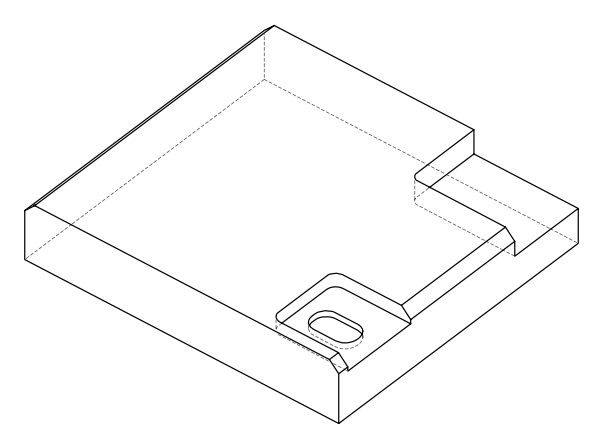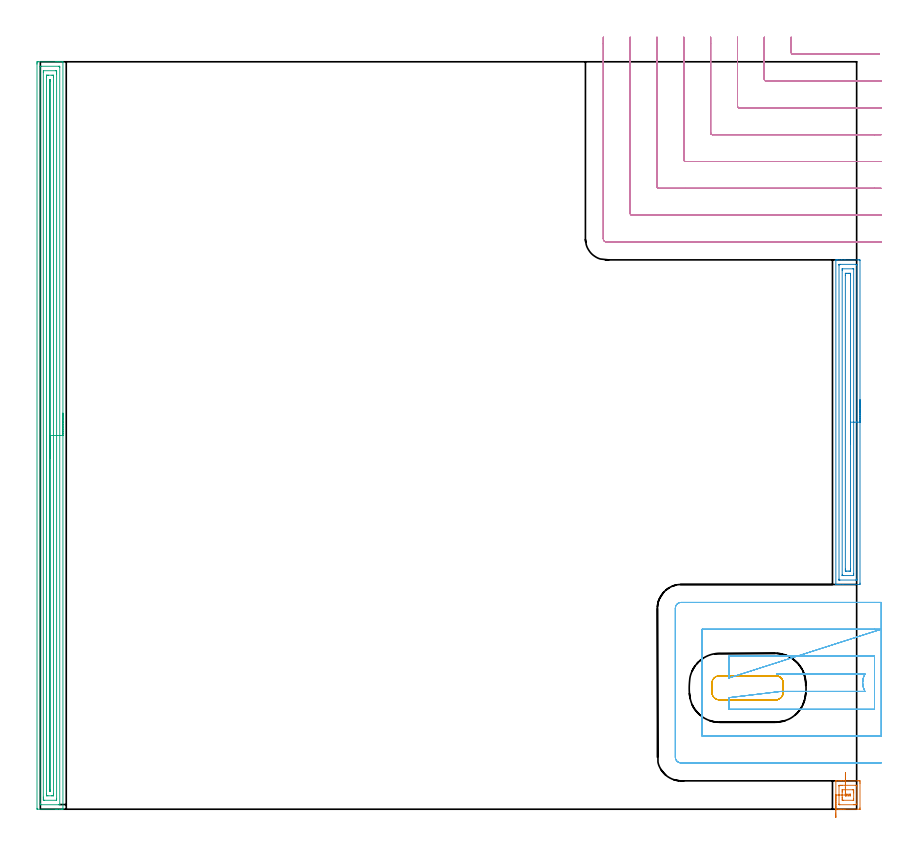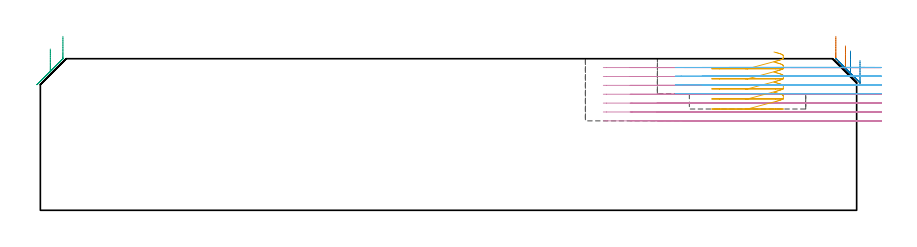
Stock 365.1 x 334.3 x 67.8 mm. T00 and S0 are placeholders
(PLAN: 6 operations, 3 tool changes, 44.4 min)
(1 AREA_MILL | FG_CHAMFER_SURFACE | UGT0205_001 | 0.66 min | 1102 mm3)
(2 AREA_MILL_1 | FG_CHAMFER_SURFACE_1 | UGT0205_001 | 4.9 min | 9190 mm3)
(3 AREA_MILL_2 | FG_CHAMFER_SURFACE_2 | UGT0205_001 | 13.54 min | 22787 mm3)
(4 MILL_CORNER_NOTCH_RECTANGULAR | CORNER_NOTCH_RECTANGULAR | UGT0201_008 | Follow Part, ap 4, ae 75% | 16.23 min | 297788 mm3)
(5 MILL_RECTANGULAR_POCKET | POCKET_RECTANGULAR_STRAIGHT | UGT0201_104 | Follow Part, ap 5, ae 75% | 1.4 min | 32330 mm3)
(6 MILL_SLOT | SLOT_PARTIAL_RECTANGULAR | UGT0201_008 | Follow Part, ap 4, ae 75% | 7.67 min | 98040 mm3)
(TOOL UGT0205_001 | Chamfer Mill 20 x 3 x 45 deg. | D20 FL50 Z2)
(TOOL UGT0201_008 | End Mill 16 mm | D16 FL32 Z4)
(TOOL UGT0201_104 | End Mill 20 mm | D20 FL22 Z2)
(OP 1 AREA_MILL)
G17 G21 G94 G90
T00 M6
G54
G17 G0 G90 X355.8 Y-3.65 S1061 M3
G43 Z77.8 H0
G94 G1 Y-3.612 Z76.928 F250.
Y-3.498 Z76.063
Y-3.309 Z75.212
Y-3.047 Z74.38
Y-2.713 Z73.574
Y-2.31 Z72.8
Y-1.841 Z72.064
Y-1.31 Z71.372
Y-0.721 Z70.729
Y-0.078 Z70.139
Y0.614 Z69.608
Y1.35 Z69.14
Y2.124 Z68.737
Y2.93 Z68.403
Y3.762 Z68.141
Y4.614 Z67.952
Y5.478 Z67.838
Y6.35 Z67.8
Y12.578
X355.803 Y12.691 Z67.788
X355.822 Y12.7 Z67.769
X356.087 Z67.511
X356.81 Z66.789
X357.61 Z65.989
X358.097 Z65.499
X358.34 Z65.257
X358.983 Z64.613
X359.227 Z64.371
X359.87 Z63.724
X365.512 Z58.085
X366.076 Y12.696 Z57.52
X366.591 Y12.692 Z57.005
X366.594 Y12.652 Z57.003
X366.599 Y12.133 Z57.001
X366.6 Y11.608 Z57.
Y0.567
X366.598 Y0.045 Z56.998
X366.596 Y0.003 Z57.001
X366.595 Y0.001 Z57.002
X359.87 Y0. Z63.724
X359.227 Z64.371
X358.983 Z64.613
X358.34 Z65.257
X358.097 Z65.499
X357.61 Z65.989
X356.81 Z66.789
X356.087 Z67.511
X355.822 Z67.769
X355.803 Y0.009 Z67.788
X355.8 Y0.122 Z67.8
Y6.35
X357.214 Z66.386
Y10.35
X357.218 Y10.575 Z66.382
X357.221 Y10.676 Z66.379
X357.407 Y10.69 Z66.193
X357.754 Y10.698 Z65.846
X358.097 Y10.7 Z65.503
X358.638 Z64.962
X364.845 Y10.699 Z58.755
X365.057 Y10.694 Z58.543
X365.125 Y10.69 Z58.475
X365.179 Y10.675 Z58.421
X365.182 Y10.575 Z58.418
X365.186 Y10.358 Z58.414
Y2.35
X365.182 Y2.125 Z58.418
X365.179 Y2.024 Z58.421
X364.993 Y2.01 Z58.607
X364.646 Y2.002 Z58.954
X364.303 Y2. Z59.297
X363.762 Z59.838
X357.555 Y2.001 Z66.045
X357.343 Y2.006 Z66.257
X357.275 Y2.01 Z66.325
X357.221 Y2.025 Z66.379
X357.218 Y2.125 Z66.382
X357.214 Y2.342 Z66.386
Y6.35
X358.628 Z64.972
Y7.685
X358.629 Y8.041 Z64.971
X358.631 Y8.574 Z64.969
X358.633 Y8.662 Z64.967
X358.635 Y8.679 Z64.965
X358.651 Y8.69 Z64.949
X358.733 Y8.695 Z64.867
X358.859 Y8.699 Z64.741
X363.292 Y8.7 Z60.308
X363.417 Y8.698 Z60.183
X363.542 Y8.694 Z60.058
X363.765 Y8.683 Z59.835
X363.767 Y8.574 Z59.833
X363.77 Y8.22 Z59.83
X363.771 Y7.685 Z59.829
X363.772 Y7.328 Z59.828
Y4.659
X363.771 Y4.126 Z59.829
X363.77 Y4.037 Z59.83
X363.768 Y4.016 Z59.832
X363.766 Y4.012 Z59.834
X363.75 Y4.008 Z59.85
X363.667 Y4.003 Z59.933
X363.542 Y4. Z60.058
X359.108 Z64.492
X358.983 Y4.002 Z64.617
X358.858 Y4.006 Z64.742
X358.635 Y4.017 Z64.965
X358.633 Y4.126 Z64.967
X358.63 Y4.48 Z64.97
X358.629 Y5.015 Z64.971
X358.628 Y5.372 Z64.972
Y6.35
X360.048 Y6.345 Z63.552
X360.049 Y6.615 Z63.551
X360.06 Y6.69 Z63.54
X360.143 Y6.693 Z63.457
X360.321 Y6.697 Z63.279
X360.677 Y6.7 Z62.923
X360.757 Z62.843
X361.738 Z61.862
X362.077 Y6.699 Z61.523
X362.247 Y6.697 Z61.353
X362.332 Y6.693 Z61.268
X362.349 Y6.69 Z61.251
X362.351 Y6.681 Z61.249
X362.353 Y6.649 Z61.247
X362.355 Y6.08 Z61.245
X362.353 Y6.024 Z61.247
X362.351 Y6.013 Z61.249
X362.34 Y6.01 Z61.26
X361.643 Y6.001 Z61.957
X361.549 Y6. Z62.051
X360.662 Z62.938
X360.323 Y6.001 Z63.277
X360.153 Y6.003 Z63.447
X360.068 Y6.007 Z63.532
X360.051 Y6.01 Z63.549
X360.049 Y6.019 Z63.551
X360.047 Y6.051 Z63.553
X360.048 Y6.345 Z63.552
X360.051 Y7.217 Z63.587
X360.054 Y8.082 Z63.698
X360.057 Y8.934 Z63.883
X360.06 Y9.767 Z64.143
X360.063 Y10.574 Z64.474
X360.066 Y11.35 Z64.874
X360.069 Y12.087 Z65.34
X360.071 Y12.781 Z65.868
X360.073 Y13.426 Z66.455
X360.076 Y14.018 Z67.097
X360.078 Y14.552 Z67.787
X360.079 Y15.023 Z68.521
X360.081 Y15.429 Z69.293
X360.082 Y15.765 Z70.098
X360.083 Y16.031 Z70.929
X360.084 Y16.223 Z71.78
Y16.34 Z72.645
Y16.381 Z73.516
G0 Z77.8
M5
M2
(OP 2 AREA_MILL_1)
G17 G21 G94 G90
T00 M6
G54
G17 G0 G90 X366.6 Y183.1 S1061 M3
G43 Z77.8 H0
Z67.
G94 G1 Y183.062 Z66.128 F250.
Y182.948 Z65.264
Y182.759 Z64.412
Y182.497 Z63.58
Y182.163 Z62.774
Y181.76 Z62.
Y181.292 Z61.264
Y180.76 Z60.572
Y180.171 Z59.929
Y179.528 Z59.34
Y178.836 Z58.809
Y178.1 Z58.34
Y177.326 Z57.937
Y176.52 Z57.603
Y175.688 Z57.341
Y174.837 Z57.152
Y173.972 Z57.038
Y173.1 Z57.
Y101.128
X366.597 Y100.759 Z57.002
X366.592 Y100.51 Z57.006
X366.34 Y100.5 Z57.257
X358.984 Z64.611
X357.569 Z66.027
X357.21 Z66.385
X356.492 Z67.107
X356.224 Z67.376
X355.832 Z67.759
X355.803 Y100.509 Z67.788
X355.8 Y100.681 Z67.8
Y245.519
X355.803 Y245.691 Z67.788
X355.832 Y245.7 Z67.759
X356.224 Z67.376
X356.493 Z67.107
X357.21 Z66.385
X358.456 Z65.141
X359.87 Z63.725
X366.076 Z57.521
X366.342 Y245.698 Z57.256
X366.592 Y245.69 Z57.006
X366.599 Y245.439 Z56.999
X366.6 Y173.1 Z57.
X365.186 Z58.414
Y102.92
X365.185 Y102.694 Z58.415
X365.183 Y102.582 Z58.417
X365.18 Y102.528 Z58.42
X365.178 Y102.51 Z58.422
X365.128 Y102.508 Z58.472
X364.714 Y102.501 Z58.886
X357.622 Y102.5 Z65.978
X357.356 Y102.504 Z66.244
X357.238 Y102.509 Z66.362
X357.221 Y102.511 Z66.379
X357.219 Y102.53 Z66.381
X357.216 Y102.583 Z66.384
X357.215 Y102.693 Z66.385
X357.214 Y102.912 Z66.386
Y243.28
X357.215 Y243.506 Z66.385
X357.217 Y243.617 Z66.383
X357.22 Y243.672 Z66.38
X357.222 Y243.69 Z66.378
X357.272 Y243.692 Z66.328
X357.686 Y243.699 Z65.914
X364.778 Y243.7 Z58.822
X365.044 Y243.696 Z58.556
X365.162 Y243.691 Z58.438
X365.179 Y243.689 Z58.421
X365.181 Y243.67 Z58.419
X365.184 Y243.617 Z58.416
X365.185 Y243.507 Z58.415
X365.186 Y243.288 Z58.414
Y173.1
X363.772 Z59.828
X363.771 Y105.241 Z59.829
X363.769 Y104.704 Z59.831
X363.766 Y104.527 Z59.834
X363.765 Y104.512 Z59.835
X363.74 Y104.508 Z59.86
X363.686 Y104.503 Z59.914
X363.619 Y104.5 Z59.981
X358.984 Y104.501 Z64.616
X358.781 Y104.504 Z64.819
X358.647 Y104.509 Z64.953
X358.634 Y104.512 Z64.966
X358.632 Y104.518 Z64.968
X358.63 Y104.542 Z64.97
X358.628 Y105.062 Z64.972
X358.629 Y240.959 Z64.971
X358.631 Y241.496 Z64.969
X358.634 Y241.673 Z64.966
X358.635 Y241.688 Z64.965
X358.66 Y241.692 Z64.94
X358.714 Y241.697 Z64.886
X358.781 Y241.7 Z64.819
X363.417 Y241.699 Z60.183
X363.619 Y241.696 Z59.981
X363.753 Y241.69 Z59.847
X363.766 Y241.688 Z59.834
X363.768 Y241.682 Z59.832
X363.77 Y241.658 Z59.83
X363.771 Y241.615 Z59.829
Y241.496
X363.772 Y173.1 Z59.828
X362.357 Z61.243
Y107.386
X362.356 Y106.668 Z61.244
X362.353 Y106.564 Z61.247
X362.351 Y106.51 Z61.249
X362.302 Y106.507 Z61.298
X362.083 Y106.503 Z61.517
X361.643 Y106.5 Z61.957
X360.757 Z62.843
X360.315 Y106.503 Z63.285
X360.098 Y106.507 Z63.502
X360.05 Y106.51 Z63.55
X360.047 Y106.547 Z63.553
X360.045 Y106.612 Z63.555
X360.043 Y107.212 Z63.557
Y107.386
Y238.814
X360.044 Y239.532 Z63.556
X360.047 Y239.636 Z63.553
X360.049 Y239.69 Z63.551
X360.098 Y239.693 Z63.502
X360.317 Y239.697 Z63.283
X360.757 Y239.7 Z62.843
X361.643 Z61.957
X362.085 Y239.697 Z61.515
X362.302 Y239.693 Z61.298
X362.35 Y239.69 Z61.25
X362.353 Y239.653 Z61.247
X362.355 Y239.588 Z61.245
X362.357 Y238.988 Z61.243
Y238.814
Y173.1
Y172.228 Z61.281
Y171.364 Z61.395
Y170.512 Z61.583
Y169.68 Z61.846
Y168.874 Z62.18
Y168.1 Z62.582
Y167.364 Z63.051
Y166.672 Z63.582
Y166.029 Z64.172
Y165.44 Z64.815
Y164.908 Z65.507
Y164.44 Z66.243
Y164.037 Z67.016
Y163.703 Z67.822
Y163.441 Z68.654
Y163.252 Z69.506
Y163.138 Z70.371
Y163.1 Z71.243
G0 Z77.8
M5
M2
(OP 3 AREA_MILL_2)
G17 G21 G94 G90
T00 M6
G54
G17 G0 G90 X10.1 Y177.15 S1061 M3
G43 Z77.8 H0
G94 G1 Y177.112 Z76.928 F250.
Y176.998 Z76.063
Y176.809 Z75.212
Y176.547 Z74.38
Y176.213 Z73.574
Y175.81 Z72.8
Y175.342 Z72.064
Y174.81 Z71.372
Y174.221 Z70.729
Y173.578 Z70.139
Y172.886 Z69.608
Y172.15 Z69.14
Y171.376 Z68.737
Y170.57 Z68.403
Y169.738 Z68.141
Y168.886 Z67.952
Y168.022 Z67.838
Y167.15 Z67.8
Y0.163
X10.105 Y0.01 Z67.795
X10.082 Y0.008 Z67.773
X9.733 Y0. Z67.432
X9.38 Z67.08
X8.722 Z66.417
X7.509 Z65.206
X6.953 Z64.648
X-1.285 Y0.001 Z56.412
X-1.492 Y0.01 Z56.206
X-1.499 Y0.217 Z56.199
X-1.5 Y333.293 Z56.2
X-1.499 Y333.687 Z56.201
X-1.495 Y334.18 Z56.203
X-1.492 Y334.291 Z56.206
X-1.007 Y334.3 Z56.691
X6.953 Z64.648
X7.509 Z65.206
X7.838 Z65.534
X8.393 Z66.089
X8.722 Z66.417
X9.733 Z67.433
X10.082 Y334.293 Z67.773
X10.097 Y334.291 Z67.788
X10.1 Y334.134 Z67.8
Y167.15
X8.686 Z66.386
X8.685 Y2.184 Z66.385
X8.683 Y2.078 Z66.383
X8.679 Y2.027 Z66.379
X8.675 Y2.01 Z66.375
X8.627 Y2.008 Z66.327
X8.232 Y2.001 Z65.932
X0.271 Z57.971
X0.036 Y2.006 Z57.736
X-0.07 Y2.01 Z57.63
X-0.084 Y2.36 Z57.616
X-0.085 Y2.398 Z57.615
Y332.116
X-0.083 Y332.222 Z57.617
X-0.079 Y332.273 Z57.621
X-0.075 Y332.29 Z57.625
X-0.027 Y332.292 Z57.673
X0.368 Y332.299 Z58.068
X8.329 Z66.029
X8.564 Y332.294 Z66.264
X8.67 Y332.29 Z66.37
X8.684 Y331.94 Z66.384
X8.685 Y331.901 Z66.385
X8.686 Y167.15 Z66.386
X7.271 Z64.971
Y4.756
X7.269 Y4.184 Z64.969
X7.266 Y4.025 Z64.966
X7.265 Y4.013 Z64.965
X7.245 Y4.009 Z64.945
X7.197 Y4.003 Z64.897
X7.136 Y4. Z64.836
X1.829 Z59.529
X1.647 Y4.002 Z59.347
X1.464 Y4.006 Z59.164
X1.348 Y4.01 Z59.048
X1.335 Y4.079 Z59.035
X1.333 Y4.184 Z59.033
X1.33 Y4.504 Z59.03
X1.329 Y5.077 Z59.029
X1.328 Y5.399 Z59.028
X1.329 Y329.544 Z59.029
X1.331 Y330.116 Z59.031
X1.334 Y330.275 Z59.034
X1.335 Y330.287 Z59.035
X1.355 Y330.291 Z59.055
X1.403 Y330.297 Z59.103
X1.464 Y330.3 Z59.164
X6.771 Z64.471
X6.953 Y330.298 Z64.653
X7.136 Y330.294 Z64.836
X7.252 Y330.29 Z64.952
X7.264 Y330.221 Z64.964
X7.267 Y330.116 Z64.967
X7.27 Y329.796 Z64.97
X7.271 Y329.223 Z64.971
Y328.901
Y167.15
X5.857 Z63.557
Y6.863
X5.856 Y6.185 Z63.556
X5.854 Y6.087 Z63.554
X5.85 Y6.029 Z63.55
X5.847 Y6.01 Z63.547
X5.825 Y6.008 Z63.525
X5.612 Y6.004 Z63.312
X5.184 Y6. Z62.884
X5.155 Z62.855
X3.386 Z61.086
X2.981 Y6.006 Z60.681
X2.779 Y6.01 Z60.479
X2.749 Y6.022 Z60.449
X2.747 Y6.056 Z60.447
X2.745 Y6.111 Z60.445
X2.743 Y6.649 Z60.443
Y6.863
Y327.437
X2.744 Y328.115 Z60.444
X2.746 Y328.213 Z60.446
X2.749 Y328.271 Z60.449
X2.753 Y328.29 Z60.453
X2.775 Y328.292 Z60.475
X2.988 Y328.296 Z60.688
X3.416 Y328.3 Z61.116
X3.445 Z61.145
X5.214 Z62.914
X5.619 Y328.294 Z63.319
X5.821 Y328.29 Z63.521
X5.851 Y328.278 Z63.551
X5.853 Y328.244 Z63.553
X5.855 Y328.189 Z63.555
X5.857 Y327.651 Z63.557
Y327.437
Y167.15
X4.443 Z62.143
Y8.505
X4.442 Y8.36 Z62.142
X4.436 Y8.072 Z62.136
X4.434 Y8.009 Z62.134
X4.42 Y8.006 Z62.12
X4.38 Y8.002 Z62.08
X4.3 Y8.001 Z62.
X4.208 Y8.002 Z61.908
X4.182 Y8.005 Z61.882
X4.171 Y8.009 Z61.871
X4.164 Y8.026 Z61.864
X4.16 Y8.216 Z61.86
X4.157 Y8.505 Z61.857
Y8.649
Y325.795
X4.158 Y325.94 Z61.858
X4.164 Y326.228 Z61.864
X4.166 Y326.291 Z61.866
X4.18 Y326.294 Z61.88
X4.22 Y326.298 Z61.92
X4.3 Y326.299 Z62.
X4.392 Y326.298 Z62.092
X4.418 Y326.295 Z62.118
X4.429 Y326.291 Z62.129
X4.436 Y326.274 Z62.136
X4.44 Y326.084 Z62.14
X4.442 Y325.795 Z62.142
X4.443 Y325.651 Z62.143
Y167.15
Y166.278 Z62.181
Y165.413 Z62.295
Y164.562 Z62.484
Y163.73 Z62.746
Y162.924 Z63.08
Y162.15 Z63.483
Y161.414 Z63.952
Y160.722 Z64.483
Y160.079 Z65.072
Y159.49 Z65.715
Y158.958 Z66.407
Y158.49 Z67.143
Y158.087 Z67.917
Y157.753 Z68.723
Y157.491 Z69.555
Y157.302 Z70.407
Y157.188 Z71.272
Y157.15 Z72.143
G0 Z77.8
M5
M2
(OP 4 MILL_CORNER_NOTCH_RECTANGULAR)
G17 G21 G94 G90
T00 M6
G54
G17 G0 G90 X335.8 Y345.3 S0 M3
G43 Z77.8 H0
Z63.828
G94 G1 Y342.3 F250.
Y338.494 F500.
G3 X336.594 Y337.7 R0.8
G1 X372.342
X375.342 F250.
G0 Z77.8
X323.8 Y345.3
Z63.828
G1 Y342.3
Y326.494 F500.
G3 X324.594 Y325.7 R0.8
G1 X373.1
X376.1 F250.
G0 Z77.8
X311.8 Y345.3
Z63.828
G1 Y342.3
Y314.495 F500.
G3 X312.595 Y313.7 R0.8
G1 X373.1
X376.1 F250.
G0 Z77.8
X299.8 Y345.3
Z63.828
G1 Y342.3
Y302.495 F500.
G3 X300.595 Y301.7 R0.8
G1 X373.1
X376.1 F250.
G0 Z77.8
X287.8 Y345.3
Z63.828
G1 Y342.3
Y290.495 F500.
G3 X288.595 Y289.7 R0.8
G1 X300.595
X373.1
X376.1 F250.
G0 Z77.8
X275.8 Y345.3
Z63.828
G1 Y342.3
Y278.496 F500.
G3 X276.596 Y277.7 R0.8
G1 X288.595
X373.1
X376.1 F250.
G0 Z77.8
X263.8 Y345.3
Z63.828
G1 Y342.3
Y266.496 F500.
G3 X264.596 Y265.7 R0.8
G1 X276.596
X373.1
X376.1 Y265.699 F250.
G0 Z77.8
X251.8 Y345.3
Z63.828
G1 Y342.3
Y255.1 F500.
G3 X253.2 Y253.7 R1.4
G1 X373.097
X376.097 F250.
G0 Z77.8
X335.8 Y345.3
Z59.857
G1 Y342.3
Y338.494 F500.
G3 X336.594 Y337.7 R0.8
G1 X372.342
X375.342 F250.
G0 Z77.8
X323.8 Y345.3
Z59.857
G1 Y342.3
Y326.494 F500.
G3 X324.594 Y325.7 R0.8
G1 X373.1
X376.1 F250.
G0 Z77.8
X311.8 Y345.3
Z59.857
G1 Y342.3
Y314.495 F500.
G3 X312.595 Y313.7 R0.8
G1 X373.1
X376.1 F250.
G0 Z77.8
X299.8 Y345.3
Z59.857
G1 Y342.3
Y302.495 F500.
G3 X300.595 Y301.7 R0.8
G1 X373.1
X376.1 F250.
G0 Z77.8
X287.8 Y345.3
Z59.857
G1 Y342.3
Y290.495 F500.
G3 X288.595 Y289.7 R0.8
G1 X373.1
X376.1 F250.
G0 Z77.8
X275.8 Y345.3
Z59.857
G1 Y342.3
Y278.496 F500.
G3 X276.596 Y277.7 R0.8
G1 X373.1
X376.1 F250.
G0 Z77.8
X263.8 Y345.3
Z59.857
G1 Y342.3
Y266.496 F500.
G3 X264.596 Y265.7 R0.8
G1 X373.1
X376.1 F250.
G0 Z77.8
X251.8 Y345.3
Z59.857
G1 Y342.3
Y255.1 F500.
G3 X253.2 Y253.7 R1.4
G1 X373.1
X376.1 F250.
G0 Z77.8
X335.8 Y345.3
Z55.886
G1 Y342.3
Y338.494 F500.
G3 X336.594 Y337.7 R0.8
G1 X372.342
X375.342 F250.
G0 Z77.8
X323.8 Y345.3
Z55.886
G1 Y342.3
Y326.494 F500.
G3 X324.594 Y325.7 R0.8
G1 X373.1
X376.1 F250.
G0 Z77.8
X311.8 Y345.3
Z55.886
G1 Y342.3
Y314.495 F500.
G3 X312.595 Y313.7 R0.8
G1 X373.1
X376.1 F250.
G0 Z77.8
X299.8 Y345.3
Z55.886
G1 Y342.3
Y302.495 F500.
G3 X300.595 Y301.7 R0.8
G1 X373.1
X376.1 F250.
G0 Z77.8
X287.8 Y345.3
Z55.886
G1 Y342.3
Y290.495 F500.
G3 X288.595 Y289.7 R0.8
G1 X373.1
X376.1 F250.
G0 Z77.8
X275.8 Y345.3
Z55.886
G1 Y342.3
Y278.496 F500.
G3 X276.596 Y277.7 R0.8
G1 X373.1
X376.1 F250.
G0 Z77.8
X263.8 Y345.3
Z55.886
G1 Y342.3
Y266.496 F500.
G3 X264.596 Y265.7 R0.8
G1 X373.1
X376.1 F250.
G0 Z77.8
X251.8 Y345.3
Z55.886
G1 Y342.3
Y255.1 F500.
G3 X253.2 Y253.7 R1.4
G1 X373.1
X376.1 F250.
G0 Z77.8
X335.8 Y345.3
Z51.914
G1 Y342.3
Y338.494 F500.
G3 X336.594 Y337.7 R0.8
G1 X372.342
X375.342 F250.
G0 Z77.8
X323.8 Y345.3
Z51.914
G1 Y342.3
Y326.494 F500.
G3 X324.594 Y325.7 R0.8
G1 X373.1
X376.1 F250.
G0 Z77.8
X311.8 Y345.3
Z51.914
G1 Y342.3
Y314.495 F500.
G3 X312.595 Y313.7 R0.8
G1 X373.1
X376.1 F250.
G0 Z77.8
X299.8 Y345.3
Z51.914
G1 Y342.3
Y302.495 F500.
G3 X300.595 Y301.7 R0.8
G1 X373.1
X376.1 F250.
G0 Z77.8
X287.8 Y345.3
Z51.914
G1 Y342.3
Y290.495 F500.
G3 X288.595 Y289.7 R0.8
G1 X373.1
X376.1 F250.
G0 Z77.8
X275.8 Y345.3
Z51.914
G1 Y342.3
Y278.496 F500.
G3 X276.596 Y277.7 R0.8
G1 X373.1
X376.1 F250.
G0 Z77.8
X263.8 Y345.3
Z51.914
G1 Y342.3
Y266.496 F500.
G3 X264.596 Y265.7 R0.8
G1 X373.1
X376.1 F250.
G0 Z77.8
X251.8 Y345.3
Z51.914
G1 Y342.3
Y255.1 F500.
G3 X253.2 Y253.7 R1.4
G1 X373.1
X376.1 F250.
G0 Z77.8
X335.8 Y345.3
Z47.943
G1 Y342.3
Y338.494 F500.
G3 X336.594 Y337.7 R0.8
G1 X372.342
X375.342 F250.
G0 Z77.8
X323.8 Y345.3
Z47.943
G1 Y342.3
Y326.494 F500.
G3 X324.594 Y325.7 R0.8
G1 X373.1
X376.1 F250.
G0 Z77.8
X311.8 Y345.3
Z47.943
G1 Y342.3
Y314.495 F500.
G3 X312.595 Y313.7 R0.8
G1 X373.1
X376.1 F250.
G0 Z77.8
X299.8 Y345.3
Z47.943
G1 Y342.3
Y302.495 F500.
G3 X300.595 Y301.7 R0.8
G1 X373.1
X376.1 F250.
G0 Z77.8
X287.8 Y345.3
Z47.943
G1 Y342.3
Y290.495 F500.
G3 X288.595 Y289.7 R0.8
G1 X373.1
X376.1 F250.
G0 Z77.8
X275.8 Y345.3
Z47.943
G1 Y342.3
Y278.496 F500.
G3 X276.596 Y277.7 R0.8
G1 X373.1
X376.1 F250.
G0 Z77.8
X263.8 Y345.3
Z47.943
G1 Y342.3
Y266.496 F500.
G3 X264.596 Y265.7 R0.8
G1 X373.1
X376.1 F250.
G0 Z77.8
X251.8 Y345.3
Z47.943
G1 Y342.3
Y255.1 F500.
G3 X253.2 Y253.7 R1.4
G1 X373.1
X376.1 F250.
G0 Z77.8
X335.8 Y345.3
Z43.971
G1 Y342.3
Y338.494 F500.
G3 X336.594 Y337.7 R0.8
G1 X372.342
X375.342 F250.
G0 Z77.8
X323.8 Y345.3
Z43.971
G1 Y342.3
Y326.494 F500.
G3 X324.594 Y325.7 R0.8
G1 X373.1
X376.1 F250.
G0 Z77.8
X311.8 Y345.3
Z43.971
G1 Y342.3
Y314.495 F500.
G3 X312.595 Y313.7 R0.8
G1 X373.1
X376.1 F250.
G0 Z77.8
X299.8 Y345.3
Z43.971
G1 Y342.3
Y302.495 F500.
G3 X300.595 Y301.7 R0.8
G1 X373.1
X376.1 F250.
G0 Z77.8
X287.8 Y345.3
Z43.971
G1 Y342.3
Y290.495 F500.
G3 X288.595 Y289.7 R0.8
G1 X373.1
X376.1 F250.
G0 Z77.8
X275.8 Y345.3
Z43.971
G1 Y342.3
Y278.496 F500.
G3 X276.596 Y277.7 R0.8
G1 X373.1
X376.1 F250.
G0 Z77.8
X263.8 Y345.3
Z43.971
G1 Y342.3
Y266.496 F500.
G3 X264.596 Y265.7 R0.8
G1 X373.1
X376.1 F250.
G0 Z77.8
X251.8 Y345.3
Z43.971
G1 Y342.3
Y255.1 F500.
G3 X253.2 Y253.7 R1.4
G1 X373.1
X376.1 F250.
G0 Z77.8
X335.8 Y345.3
Z40.
G1 Y342.3
Y338.494 F500.
G3 X336.594 Y337.7 R0.8
G1 X372.342
X375.342 F250.
G0 Z77.8
X323.8 Y345.3
Z40.
G1 Y342.3
Y326.494 F500.
G3 X324.594 Y325.7 R0.8
G1 X373.1
X376.1 F250.
G0 Z77.8
X311.8 Y345.3
Z40.
G1 Y342.3
Y314.495 F500.
G3 X312.595 Y313.7 R0.8
G1 X373.1
X376.1 F250.
G0 Z77.8
X299.8 Y345.3
Z40.
G1 Y342.3
Y302.495 F500.
G3 X300.595 Y301.7 R0.8
G1 X373.1
X376.1 F250.
G0 Z77.8
X287.8 Y345.3
Z40.
G1 Y342.3
Y290.495 F500.
G3 X288.595 Y289.7 R0.8
G1 X373.1
X376.1 F250.
G0 Z77.8
X275.8 Y345.3
Z40.
G1 Y342.3
Y278.496 F500.
G3 X276.596 Y277.7 R0.8
G1 X373.1
X376.1 F250.
G0 Z77.8
X263.8 Y345.3
Z40.
G1 Y342.3
Y266.496 F500.
G3 X264.596 Y265.7 R0.8
G1 X373.1
X376.1 F250.
G0 Z77.8
X251.8 Y345.3
Z40.
G1 Y342.3
Y255.1 F500.
G3 X253.2 Y253.7 R1.4
G1 X373.1
X376.1 F250.
G0 Z77.8
M5
M2
(OP 5 MILL_RECTANGULAR_POCKET)
G17 G21 G94 G90
T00 M6
G54
G17 G0 G90 X328.111 Y48.9 S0 M3
G43 Z77.8 H0
Z70.8
G94 G1 X328.8 Z70.615 F250.
X328.987 Z70.565
X329.496 Y48.965 Z70.428
X329.989 Y49.103 Z70.291
X330.458 Y49.312 Z70.153
X330.89 Y49.587 Z70.016
X331.278 Y49.922 Z69.878
X331.613 Y50.31 Z69.741
X331.888 Y50.742 Z69.604
X332.097 Y51.211 Z69.466
X332.235 Y51.704 Z69.329
X332.3 Y52.213 Z69.192
Y56.387 Z68.073
X332.235 Y56.896 Z67.936
X332.097 Y57.389 Z67.798
X331.888 Y57.858 Z67.661
X331.613 Y58.29 Z67.524
X331.278 Y58.678 Z67.386
X330.89 Y59.013 Z67.249
X330.458 Y59.288 Z67.112
X329.989 Y59.497 Z66.974
X329.496 Y59.635 Z66.837
X328.987 Y59.7 Z66.699
X316.3 Z63.3
X303.8 F500.
G3 X300.3 Y56.2 R3.5
G1 Y52.4
G3 X303.8 Y48.9 R3.5
G1 X328.8
G3 X332.3 Y52.4 R3.5
G1 Y56.2
G3 X328.8 Y59.7 R3.5
G1 X316.3
X315.3
G0 X328.111 Y48.9 Z66.3
G1 X328.8 Z66.115 F250.
X328.987 Z66.065
X329.496 Y48.965 Z65.928
X329.989 Y49.103 Z65.791
X330.458 Y49.312 Z65.653
X330.89 Y49.587 Z65.516
X331.278 Y49.922 Z65.378
X331.613 Y50.31 Z65.241
X331.888 Y50.742 Z65.104
X332.097 Y51.211 Z64.966
X332.235 Y51.704 Z64.829
X332.3 Y52.213 Z64.692
Y56.387 Z63.573
X332.235 Y56.896 Z63.436
X332.097 Y57.389 Z63.298
X331.888 Y57.858 Z63.161
X331.613 Y58.29 Z63.024
X331.278 Y58.678 Z62.886
X330.89 Y59.013 Z62.749
X330.458 Y59.288 Z62.612
X329.989 Y59.497 Z62.474
X329.496 Y59.635 Z62.337
X328.987 Y59.7 Z62.199
X316.3 Z58.8
X303.8 F500.
G3 X300.3 Y56.2 R3.5
G1 Y52.4
G3 X303.8 Y48.9 R3.5
G1 X328.8
G3 X332.3 Y52.4 R3.5
G1 Y56.2
G3 X328.8 Y59.7 R3.5
G1 X316.3
X315.3
G0 X328.111 Y48.9 Z61.8
G1 X328.8 Z61.615 F250.
X328.987 Z61.565
X329.496 Y48.965 Z61.428
X329.989 Y49.103 Z61.291
X330.458 Y49.312 Z61.153
X330.89 Y49.587 Z61.016
X331.278 Y49.922 Z60.878
X331.613 Y50.31 Z60.741
X331.888 Y50.742 Z60.604
X332.097 Y51.211 Z60.466
X332.235 Y51.704 Z60.329
X332.3 Y52.213 Z60.192
Y56.387 Z59.073
X332.235 Y56.896 Z58.936
X332.097 Y57.389 Z58.798
X331.888 Y57.858 Z58.661
X331.613 Y58.29 Z58.524
X331.278 Y58.678 Z58.386
X330.89 Y59.013 Z58.249
X330.458 Y59.288 Z58.112
X329.989 Y59.497 Z57.974
X329.496 Y59.635 Z57.837
X328.987 Y59.7 Z57.699
X316.3 Z54.3
X303.8 F500.
G3 X300.3 Y56.2 R3.5
G1 Y52.4
G3 X303.8 Y48.9 R3.5
G1 X328.8
G3 X332.3 Y52.4 R3.5
G1 Y56.2
G3 X328.8 Y59.7 R3.5
G1 X316.3
X315.3
G0 X328.111 Y48.9 Z57.3
G1 X328.8 Z57.115 F250.
X328.987 Z57.065
X329.496 Y48.965 Z56.928
X329.989 Y49.103 Z56.791
X330.458 Y49.312 Z56.653
X330.89 Y49.587 Z56.516
X331.278 Y49.922 Z56.378
X331.613 Y50.31 Z56.241
X331.888 Y50.742 Z56.104
X332.097 Y51.211 Z55.966
X332.235 Y51.704 Z55.829
X332.3 Y52.213 Z55.692
Y56.387 Z54.573
X332.235 Y56.896 Z54.436
X332.097 Y57.389 Z54.298
X331.888 Y57.858 Z54.161
X331.613 Y58.29 Z54.024
X331.278 Y58.678 Z53.886
X330.89 Y59.013 Z53.749
X330.458 Y59.288 Z53.612
X329.989 Y59.497 Z53.474
X329.496 Y59.635 Z53.337
X328.987 Y59.7 Z53.199
X316.3 Z49.8
X303.8 F500.
G3 X300.3 Y56.2 R3.5
G1 Y52.4
G3 X303.8 Y48.9 R3.5
G1 X328.8
G3 X332.3 Y52.4 R3.5
G1 Y56.2
G3 X328.8 Y59.7 R3.5
G1 X316.3
X315.3
G0 X328.111 Y48.9 Z52.8
G1 X328.8 Z52.615 F250.
X328.987 Z52.565
X329.496 Y48.965 Z52.428
X329.989 Y49.103 Z52.291
X330.458 Y49.312 Z52.153
X330.89 Y49.587 Z52.016
X331.278 Y49.922 Z51.879
X331.613 Y50.31 Z51.741
X331.888 Y50.742 Z51.604
X332.097 Y51.211 Z51.466
X332.235 Y51.704 Z51.329
X332.3 Y52.213 Z51.192
Y56.387 Z50.073
X332.235 Y56.896 Z49.936
X332.097 Y57.389 Z49.798
X331.888 Y57.858 Z49.661
X331.613 Y58.29 Z49.524
X331.278 Y58.678 Z49.386
X330.89 Y59.013 Z49.249
X330.458 Y59.288 Z49.112
X329.989 Y59.497 Z48.974
X329.496 Y59.635 Z48.837
X328.987 Y59.7 Z48.7
X316.3 Z45.3
X303.8 F500.
G3 X300.3 Y56.2 R3.5
G1 Y52.4
G3 X303.8 Y48.9 R3.5
G1 X328.8
G3 X332.3 Y52.4 R3.5
G1 Y56.2
G3 X328.8 Y59.7 R3.5
G1 X316.3
X315.3
G0 Z77.8
M5
M2
(OP 6 MILL_SLOT)
G17 G21 G94 G90
T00 M6
G54
G17 G0 G90 X329.219 Y60.5 S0 M3
G43 Z77.8 H0
Z63.9
G94 G1 X332.219 F250.
X368.792 F500.
G3 X368.792 Y52.7 R8.
G1 X334.314
X331.314 F250.
X308. Y49.9 F500.
Y46.9 F250.
Y44.7 F500.
X373.1
Y68.5
X368.792
X308.
Y61.7
Y58.7 F250.
X376.1 Y80.501 F500.
X373.1 Y80.5 F250.
X296. F500.
Y32.7
X373.1
X376.1 Y32.699 F250.
X376.096 Y92.5
X373.096
X286.6 F500.
G3 X284. Y89.9 R2.6
G1 Y23.3
G3 X286.6 Y20.7 R2.6
G1 X373.095
X376.095 F250.
G0 Z77.8
X329.219 Y60.5
Z60.
G1 X332.219
X368.796 F500.
G3 X368.796 Y52.7 R8.
G1 X334.314
X331.314 F250.
X308. Y49.9 F500.
Y46.9 F250.
Y44.7 F500.
X373.1
Y68.5
X368.796
X308.
Y61.7
Y58.7 F250.
X376.1 Y80.5 F500.
X373.1 F250.
X296. F500.
Y32.7
X373.1
X376.1 F250.
Y92.5
X373.1
X286.6 F500.
G3 X284. Y89.9 R2.6
G1 Y23.3
G3 X286.6 Y20.7 R2.6
G1 X373.1
X376.1 F250.
G0 Z77.8
X329.224 Y60.5
Z56.1
G1 X332.224
X368.796 F500.
G3 X368.796 Y52.7 R8.
G1 X334.313
X331.313 F250.
X308. Y49.9 F500.
Y46.9 F250.
Y44.7 F500.
X373.1
Y68.5
X368.796
X308.
Y61.7
Y58.7 F250.
X376.1 Y80.5 F500.
X373.1 F250.
X296. F500.
Y32.7
X373.1
X376.1 F250.
Y92.5
X373.1
X286.6 F500.
G3 X284. Y89.9 R2.6
G1 Y23.3
G3 X286.6 Y20.7 R2.6
G1 X373.1
X376.1 F250.
G0 Z77.8
X329.224 Y60.5
Z52.2
G1 X332.224
X368.796 F500.
G3 X368.796 Y52.7 R8.
G1 X334.312
X331.312 F250.
X308. Y49.9 F500.
Y46.9 F250.
Y44.7 F500.
X373.1
Y68.5
X368.796
X308.
Y61.7
Y58.7 F250.
X376.1 Y80.5 F500.
X373.1 F250.
X296. F500.
Y32.7
X373.1
X376.1 F250.
Y92.5
X373.1
X286.6 F500.
G3 X284. Y89.9 R2.6
G1 Y23.3
G3 X286.6 Y20.7 R2.6
G1 X373.1
X376.1 F250.
G0 Z77.8
M5
M2
